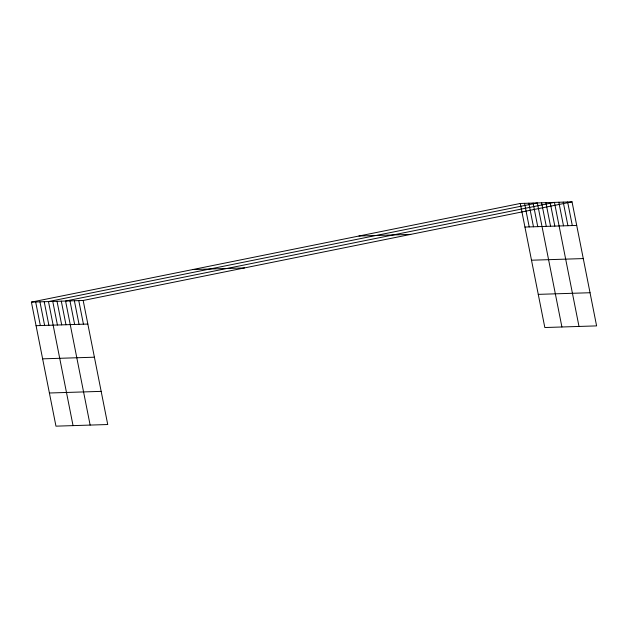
<?xml version="1.0" encoding="UTF-8"?>
<svg xmlns="http://www.w3.org/2000/svg" width="628" height="628" viewBox="0 0 628 628"><rect width="100%" height="100%" fill="white"/><g stroke="black" fill="none" stroke-linecap="round" stroke-linejoin="round"><path stroke-width="0.94" d="M31.4 302.107L83.171 300.474L107.733 424.528L55.963 426.161L31.4 302.107L520.267 203.472L572.037 201.839L596.6 325.893L544.829 327.526L520.267 203.472M83.171 300.474L572.037 201.839M524.937 227.053L576.708 225.421M358.941 236.026L410.712 234.393M192.725 269.553L244.496 267.928M531.5 260.212L583.271 258.579M538.267 294.367L590.037 292.734M36.071 325.689L87.842 324.056M42.633 358.839L94.404 357.206M49.4 393.002L101.171 391.37M567.634 201.981L572.304 225.562M563.238 202.122L567.908 225.695M558.834 202.255L563.504 225.837M579 326.45L554.438 202.397L65.571 301.032L90.134 425.078M550.159 202.53L554.83 226.111M545.889 202.663L550.56 226.245M541.619 202.797L546.289 226.378M561.911 326.984L537.348 202.938L48.482 301.566L73.044 425.619M533.078 203.072L537.749 226.653M528.807 203.205L533.478 226.786M524.537 203.339L529.208 226.92M78.775 300.616L83.438 324.189M74.371 300.749L79.042 324.331M69.967 300.891L74.638 324.472M61.301 301.165L65.964 324.739M57.03 301.299L61.693 324.88M52.76 301.432L57.423 325.014M44.211 301.699L48.882 325.28M39.941 301.84L44.612 325.414M35.67 301.974L40.341 325.547"/></g></svg>
